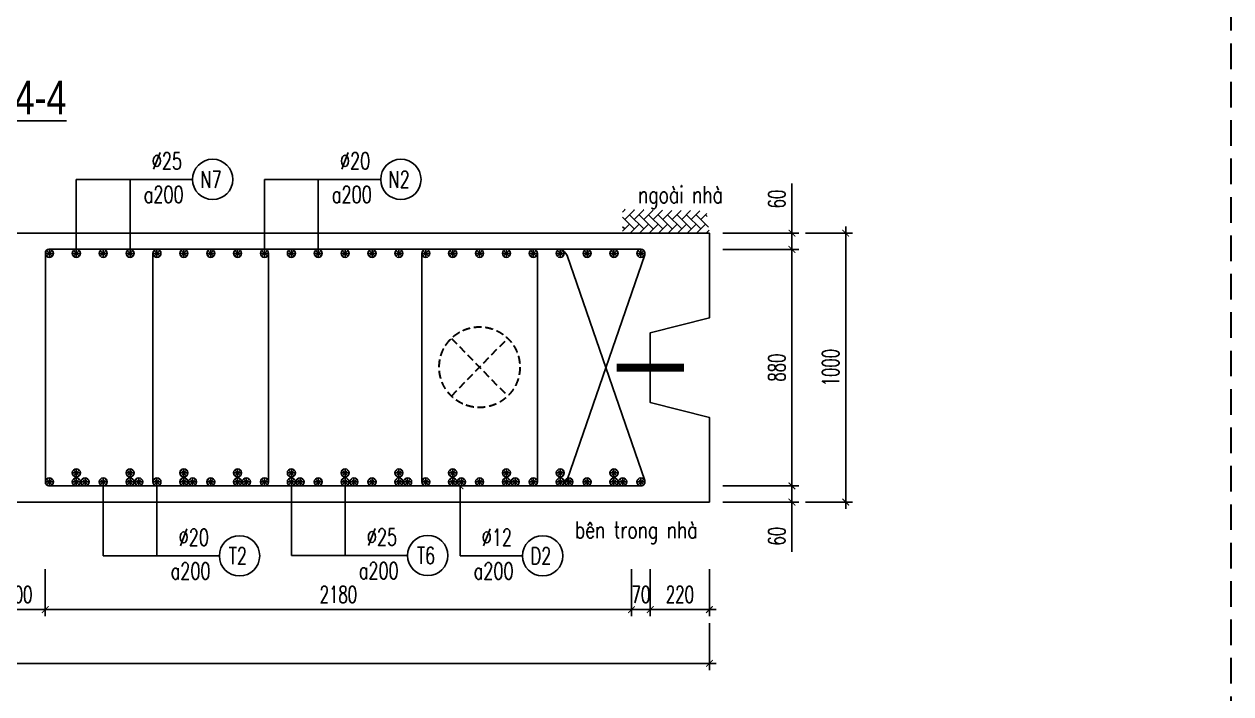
# Model space of a CAD drawing. Header units: millimetres. Extents: x -143483 to 1166745, y -1448440 to -1202244.
# Drawn here: x 187587 to 205543, y -1427637 to -1417672 of the extents above; entities that cross this region are included whole.
import ezdxf
from ezdxf.enums import TextEntityAlignment as Align

# ---------------------------------------------------------------- set-up
doc = ezdxf.new("R2010")
doc.units = ezdxf.units.MM
doc.header["$LTSCALE"] = 30
doc.header["$PDMODE"] = 3
doc.linetypes.add('DASHED', pattern=[19.05, 12.7, -6.35])
doc.layers.get('0').update_dxf_attribs({"lineweight": 9})
doc.layers.get('Defpoints').update_dxf_attribs({"lineweight": 9})
for name, color, linetype in [('ccu11-Cotthep', 9, 'Continuous'), ('ccu11-Dim', 8, 'Continuous'), ('ccu11-Hatch', 8, 'Continuous'), ('ccu11-Text', 31, 'Continuous'), ('ccu11-Thay', 7, 'Continuous'), ('ccu11-Thep', 4, 'Continuous'), ('ccu11-Thep doc', 4, 'Continuous'), ('ccu11-Thepdai', 6, 'Continuous')]:
    doc.layers.add(name, color=color, linetype=linetype)
doc.layers.add('ccu11-Khuat', color=9, linetype='DASHED', lineweight=30)
doc.layers.add('Vicom_thep doc', color=1, linetype='Continuous', lineweight=35)
doc.styles.add('ccu11-dim', font='vnsimli.shx', dxfattribs={"width": 0.65, "bigfont": 'bigfont.shx'})
doc.styles.add('ccu11-VnAvH-B', font='VHAVANB.TTF')
doc.styles.add('ccu11-vnsimli', font='vnsimli.shx', dxfattribs={"width": 0.8, "bigfont": 'vns.shx'})
doc.styles.add('ccu11-vnsimple', font='vnsimple.shx', dxfattribs={"bigfont": 'bigfont.shx'})
doc.styles.add('ccu11_simli', font='vnsimli.shx', dxfattribs={"width": 0.8})
doc.dimstyles.new('ccu11-100', dxfattribs={"dimscale": 100, "dimtxt": 2.5, "dimasz": 1, "dimexe": 1, "dimexo": 2, "dimgap": 1, "dimtad": 1, "dimdec": 0, "dimdsep": 46, "dimtxsty": 'ccu11-dim', "dimblk": 'ARCHTICK', "dimcen": -1, "dimdle": 1, "dimclrd": 256, "dimclre": 256, "dimclrt": 3, "dimadec": 0, "dimazin": 2, "dimtfac": 0.1, "dimtdec": 0, "dimtmove": 0, "dimatfit": 1, "dimldrblk": 'ARCHTICK', "dimfxl": 0, "dimtvp": 0.833333, "dimtolj": 1, "dimtzin": 12, "dimarcsym": 0})
doc.dimstyles.new('ccu11-100x4', dxfattribs={"dimscale": 100, "dimtxt": 2.5, "dimasz": 1, "dimexe": 1, "dimexo": 2, "dimgap": 1, "dimtad": 1, "dimdec": 0, "dimlfac": 0.25, "dimdsep": 46, "dimtxsty": 'ccu11-dim', "dimblk": 'ARCHTICK', "dimcen": -1, "dimdle": 1, "dimclrd": 256, "dimclre": 256, "dimclrt": 3, "dimadec": 0, "dimazin": 2, "dimtfac": 0.1, "dimtdec": 0, "dimtmove": 0, "dimatfit": 1, "dimldrblk": 'ARCHTICK', "dimfxl": 0, "dimtvp": 0.833333, "dimtolj": 1, "dimtzin": 12, "dimarcsym": 0})

# ---------------------------------------------------------------- blocks, each defined once
blk = doc.blocks.new('MCT')
at = {"ltscale": 0.005}
for p, q in [((-0.49, 0), (0.49, 0)), ((0.35, -0.35), (-0.35, 0.35)), ((-0.35, -0.35), (0.35, 0.35)), ((0, -0.49), (0, 0.49))]:
    blk.add_line(p, q, dxfattribs=at)
blk.add_circle((0, 0), 0.492, dxfattribs=at)
blk = doc.blocks.new('*U3766')
at = {"layer": 'ccu11-Thep doc', "xscale": -121.9200000001001, "yscale": 121.9200000001001, "zscale": 121.92, "rotation": 270}
blk.add_blockref('MCT', (0, 0), dxfattribs=at)
blk = doc.blocks.new('*U3767')
at = {"layer": 'ccu11-Thep doc', "color": 0, "linetype": 'ByBlock', "lineweight": -2, "transparency": 16777216}
for p in [(0, 0), (800, 0), (1600, 0), (2400, 0), (3200, 0), (4000, 0), (4800, 0), (5600, 0), (6400, 0), (7200, 0), (8000, 0)]:
    blk.add_blockref('*U3766', p, dxfattribs=at)
blk = doc.blocks.new('*U3768')
at = {"layer": 'ccu11-Thep doc', "xscale": -121.9200000001001, "yscale": 121.9200000001001, "zscale": 121.92, "rotation": 270}
blk.add_blockref('MCT', (0, 0), dxfattribs=at)
blk = doc.blocks.new('*U3769')
at = {"layer": 'ccu11-Thep doc', "color": 0, "linetype": 'ByBlock', "lineweight": -2, "transparency": 16777216}
for p in [(0, 0), (800, 0), (1600, 0), (2400, 0), (3200, 0), (4000, 0), (4800, 0), (5600, 0), (6400, 0), (7200, 0), (8000, 0)]:
    blk.add_blockref('*U3768', p, dxfattribs=at)
blk = doc.blocks.new('_ARCHTICK')
at = {"color": 0, "linetype": 'ByBlock', "const_width": 0.15}
blk.add_lwpolyline([(-0.5, -0.5), (0.5, 0.5)], dxfattribs=at)
blk = doc.blocks.new('*D3875')
at = {"layer": 'ccu11-Dim', "linetype": 'ByBlock', "lineweight": -2, "ltscale": 30, "transparency": 16777216}
for p, q in [((196904, -1425783), (196904, -1426483)), ((197784, -1425783), (197784, -1426483)), ((197884, -1426383), (196804, -1426383))]:
    blk.add_line(p, q, dxfattribs=at)
at = {"layer": 'Defpoints', "color": 0, "linetype": 'ByBlock', "ltscale": 30, "transparency": 16777216}
for p in [(196904, -1425583), (197784, -1425583), (196904, -1426383)]:
    blk.add_point(p, dxfattribs=at)
at = {"layer": 'ccu11-Dim', "linetype": 'ByBlock', "lineweight": -2, "ltscale": 30, "transparency": 16777216, "xscale": 100, "yscale": 100, "zscale": 100, "rotation": 180}
blk.add_blockref('_ARCHTICK', (196904, -1426383), dxfattribs=at)
at = {"layer": 'ccu11-Dim', "linetype": 'ByBlock', "lineweight": -2, "ltscale": 30, "transparency": 16777216, "xscale": 100, "yscale": 100, "zscale": 100}
blk.add_blockref('_ARCHTICK', (197784, -1426383), dxfattribs=at)
at = {"layer": 'ccu11-Dim', "color": 3, "linetype": 'ByBlock', "ltscale": 30, "transparency": 16777216, "insert": (197344, -1426158), "char_height": 250, "attachment_point": 5, "style": 'ccu11-dim'}
blk.add_mtext('\\A1;220', dxfattribs=at)
blk = doc.blocks.new('*D3876')
at = {"layer": 'ccu11-Dim', "linetype": 'ByBlock', "lineweight": -2, "ltscale": 30, "transparency": 16777216}
for p, q in [((175384, -1426583), (175384, -1427283)), ((197784, -1426583), (197784, -1427283)), ((175284, -1427183), (197884, -1427183))]:
    blk.add_line(p, q, dxfattribs=at)
at = {"layer": 'Defpoints', "color": 0, "linetype": 'ByBlock', "ltscale": 30, "transparency": 16777216}
for p in [(175384, -1426383), (197784, -1426383), (197784, -1427183)]:
    blk.add_point(p, dxfattribs=at)
at = {"layer": 'ccu11-Dim', "linetype": 'ByBlock', "lineweight": -2, "ltscale": 30, "transparency": 16777216, "xscale": 100, "yscale": 100, "zscale": 100, "rotation": 180}
blk.add_blockref('_ARCHTICK', (175384, -1427183), dxfattribs=at)
at = {"layer": 'ccu11-Dim', "linetype": 'ByBlock', "lineweight": -2, "ltscale": 30, "transparency": 16777216, "xscale": 100, "yscale": 100, "zscale": 100}
blk.add_blockref('_ARCHTICK', (197784, -1427183), dxfattribs=at)
at = {"layer": 'ccu11-Dim', "color": 3, "linetype": 'ByBlock', "ltscale": 30, "transparency": 16777216, "insert": (186584, -1426958), "char_height": 250, "attachment_point": 5, "style": 'ccu11-dim'}
blk.add_mtext('\\A1;5600', dxfattribs=at)
blk = doc.blocks.new('*D3877')
at = {"layer": 'ccu11-Dim', "linetype": 'ByBlock', "lineweight": -2, "ltscale": 30, "transparency": 16777216}
for p, q in [((196624, -1425783), (196624, -1426483)), ((196904, -1425783), (196904, -1426483)), ((196624, -1426383), (196524, -1426383)), ((196904, -1426383), (196624, -1426383)), ((196904, -1426383), (197004, -1426383))]:
    blk.add_line(p, q, dxfattribs=at)
at = {"layer": 'Defpoints', "color": 0, "linetype": 'ByBlock', "ltscale": 30, "transparency": 16777216}
for p in [(196624, -1425583), (196904, -1425583), (196624, -1426383)]:
    blk.add_point(p, dxfattribs=at)
at = {"layer": 'ccu11-Dim', "linetype": 'ByBlock', "lineweight": -2, "ltscale": 30, "transparency": 16777216, "xscale": 100, "yscale": 100, "zscale": 100}
blk.add_blockref('_ARCHTICK', (196624, -1426383), dxfattribs=at)
at = {"layer": 'ccu11-Dim', "linetype": 'ByBlock', "lineweight": -2, "ltscale": 30, "transparency": 16777216, "xscale": 100, "yscale": 100, "zscale": 100, "rotation": 180}
blk.add_blockref('_ARCHTICK', (196904, -1426383), dxfattribs=at)
at = {"layer": 'ccu11-Dim', "color": 3, "linetype": 'ByBlock', "ltscale": 30, "transparency": 16777216, "insert": (196764, -1426158), "char_height": 250, "attachment_point": 5, "style": 'ccu11-dim'}
blk.add_mtext('\\A1;70', dxfattribs=at)
blk = doc.blocks.new('*D3878')
at = {"layer": 'ccu11-Dim', "linetype": 'ByBlock', "lineweight": -2, "ltscale": 30, "transparency": 16777216}
for p, q in [((187102, -1425783), (187102, -1426483)), ((187902, -1425783), (187902, -1426483)), ((187002, -1426383), (188002, -1426383))]:
    blk.add_line(p, q, dxfattribs=at)
at = {"layer": 'Defpoints', "color": 0, "linetype": 'ByBlock', "ltscale": 30, "transparency": 16777216}
for p in [(187102, -1425583), (187902, -1425583), (187902, -1426383)]:
    blk.add_point(p, dxfattribs=at)
at = {"layer": 'ccu11-Dim', "linetype": 'ByBlock', "lineweight": -2, "ltscale": 30, "transparency": 16777216, "xscale": 100, "yscale": 100, "zscale": 100, "rotation": 180}
blk.add_blockref('_ARCHTICK', (187102, -1426383), dxfattribs=at)
at = {"layer": 'ccu11-Dim', "linetype": 'ByBlock', "lineweight": -2, "ltscale": 30, "transparency": 16777216, "xscale": 100, "yscale": 100, "zscale": 100}
blk.add_blockref('_ARCHTICK', (187902, -1426383), dxfattribs=at)
at = {"layer": 'ccu11-Dim', "color": 3, "linetype": 'ByBlock', "ltscale": 30, "transparency": 16777216, "insert": (187502, -1426158), "char_height": 250, "attachment_point": 5, "style": 'ccu11-dim'}
blk.add_mtext('\\A1;200', dxfattribs=at)
blk = doc.blocks.new('*D3879')
at = {"layer": 'ccu11-Dim', "linetype": 'ByBlock', "lineweight": -2, "ltscale": 30, "transparency": 16777216}
for p, q in [((187902, -1425783), (187902, -1426483)), ((196624, -1425783), (196624, -1426483)), ((187802, -1426383), (196724, -1426383))]:
    blk.add_line(p, q, dxfattribs=at)
at = {"layer": 'Defpoints', "color": 0, "linetype": 'ByBlock', "ltscale": 30, "transparency": 16777216}
for p in [(187902, -1425583), (196624, -1425583), (196624, -1426383)]:
    blk.add_point(p, dxfattribs=at)
at = {"layer": 'ccu11-Dim', "linetype": 'ByBlock', "lineweight": -2, "ltscale": 30, "transparency": 16777216, "xscale": 100, "yscale": 100, "zscale": 100, "rotation": 180}
blk.add_blockref('_ARCHTICK', (187902, -1426383), dxfattribs=at)
at = {"layer": 'ccu11-Dim', "linetype": 'ByBlock', "lineweight": -2, "ltscale": 30, "transparency": 16777216, "xscale": 100, "yscale": 100, "zscale": 100}
blk.add_blockref('_ARCHTICK', (196624, -1426383), dxfattribs=at)
at = {"layer": 'ccu11-Dim', "color": 3, "linetype": 'ByBlock', "ltscale": 30, "transparency": 16777216, "insert": (192263, -1426158), "char_height": 250, "attachment_point": 5, "style": 'ccu11-dim'}
blk.add_mtext('\\A1;2180', dxfattribs=at)
blk = doc.blocks.new('SHD')
at = {"layer": 'ccu11-Cotthep'}
blk.add_circle((300, 0), 300, dxfattribs=at)
at = {"layer": 'ccu11-Cotthep', "color": 31, "style": 'ccu11_simli', "width": 0.8}
blk.add_attdef('DK', text='', height=250, dxfattribs=at).set_placement((-101, 65), align=Align.BOTTOM_RIGHT)
blk.add_attdef('KH', text='', height=250, dxfattribs=at).set_placement((300, 0), align=Align.MIDDLE)
blk.add_attdef('KC', text='', height=250, dxfattribs=at).set_placement((-101, -142), align=Align.TOP_RIGHT)
blk = doc.blocks.new('*D3882')
at = {"layer": 'ccu11-Dim', "linetype": 'ByBlock', "lineweight": -2, "ltscale": 30, "transparency": 16777216}
for p, q in [((199012, -1420783), (199012, -1420043)), ((197984, -1420783), (199112, -1420783)), ((199012, -1421023), (199012, -1420783)), ((197984, -1421023), (199112, -1421023)), ((199012, -1421023), (199012, -1421123))]:
    blk.add_line(p, q, dxfattribs=at)
at = {"layer": 'Defpoints', "color": 0, "linetype": 'ByBlock', "ltscale": 30, "transparency": 16777216}
for p in [(197784, -1420783), (197784, -1421023), (199012, -1421023)]:
    blk.add_point(p, dxfattribs=at)
at = {"layer": 'ccu11-Dim', "linetype": 'ByBlock', "lineweight": -2, "ltscale": 30, "transparency": 16777216, "xscale": 100, "yscale": 100, "zscale": 100}
for p, rotation in [((199012, -1420783), 270), ((199012, -1421023), 90)]:
    blk.add_blockref('_ARCHTICK', p, dxfattribs=dict(at, rotation=rotation))
at = {"layer": 'ccu11-Dim', "color": 3, "linetype": 'ByBlock', "ltscale": 30, "transparency": 16777216, "insert": (198787, -1420275), "char_height": 250, "attachment_point": 5, "rotation": 90, "style": 'ccu11-dim'}
blk.add_mtext('\\A1;60', dxfattribs=at)
blk = doc.blocks.new('*D3883')
at = {"layer": 'ccu11-Dim', "linetype": 'ByBlock', "lineweight": -2, "ltscale": 30, "transparency": 16777216}
for p, q in [((199012, -1420923), (199012, -1424643)), ((197984, -1421023), (199112, -1421023)), ((197984, -1424543), (199112, -1424543))]:
    blk.add_line(p, q, dxfattribs=at)
at = {"layer": 'Defpoints', "color": 0, "linetype": 'ByBlock', "ltscale": 30, "transparency": 16777216}
for p in [(197784, -1421023), (197784, -1424543), (199012, -1424543)]:
    blk.add_point(p, dxfattribs=at)
at = {"layer": 'ccu11-Dim', "linetype": 'ByBlock', "lineweight": -2, "ltscale": 30, "transparency": 16777216, "xscale": 100, "yscale": 100, "zscale": 100}
for p, rotation in [((199012, -1421023), 90), ((199012, -1424543), 270)]:
    blk.add_blockref('_ARCHTICK', p, dxfattribs=dict(at, rotation=rotation))
at = {"layer": 'ccu11-Dim', "color": 3, "linetype": 'ByBlock', "ltscale": 30, "transparency": 16777216, "insert": (198787, -1422783), "char_height": 250, "attachment_point": 5, "rotation": 90, "style": 'ccu11-dim'}
blk.add_mtext('\\A1;880', dxfattribs=at)
blk = doc.blocks.new('*D3884')
at = {"layer": 'ccu11-Dim', "linetype": 'ByBlock', "lineweight": -2, "ltscale": 30, "transparency": 16777216}
for p, q in [((197984, -1424543), (199112, -1424543)), ((199012, -1424543), (199012, -1424443)), ((199012, -1424543), (199012, -1424783)), ((197984, -1424783), (199112, -1424783)), ((199012, -1424783), (199012, -1425522))]:
    blk.add_line(p, q, dxfattribs=at)
at = {"layer": 'Defpoints', "color": 0, "linetype": 'ByBlock', "ltscale": 30, "transparency": 16777216}
for p in [(197784, -1424543), (199012, -1424543), (197784, -1424783)]:
    blk.add_point(p, dxfattribs=at)
at = {"layer": 'ccu11-Dim', "linetype": 'ByBlock', "lineweight": -2, "ltscale": 30, "transparency": 16777216, "xscale": 100, "yscale": 100, "zscale": 100}
for p, rotation in [((199012, -1424543), 270), ((199012, -1424783), 90)]:
    blk.add_blockref('_ARCHTICK', p, dxfattribs=dict(at, rotation=rotation))
at = {"layer": 'ccu11-Dim', "color": 3, "linetype": 'ByBlock', "ltscale": 30, "transparency": 16777216, "insert": (198787, -1425291), "char_height": 250, "attachment_point": 5, "rotation": 90, "style": 'ccu11-dim'}
blk.add_mtext('\\A1;60', dxfattribs=at)
blk = doc.blocks.new('*D3885')
at = {"layer": 'ccu11-Dim', "linetype": 'ByBlock', "lineweight": -2, "ltscale": 30, "transparency": 16777216}
for p, q in [((199212, -1420783), (199912, -1420783)), ((199812, -1420683), (199812, -1424883)), ((199212, -1424783), (199912, -1424783))]:
    blk.add_line(p, q, dxfattribs=at)
at = {"layer": 'Defpoints', "color": 0, "linetype": 'ByBlock', "ltscale": 30, "transparency": 16777216}
for p in [(199012, -1420783), (199012, -1424783), (199812, -1424783)]:
    blk.add_point(p, dxfattribs=at)
at = {"layer": 'ccu11-Dim', "linetype": 'ByBlock', "lineweight": -2, "ltscale": 30, "transparency": 16777216, "xscale": 100, "yscale": 100, "zscale": 100}
for p, rotation in [((199812, -1420783), 90), ((199812, -1424783), 270)]:
    blk.add_blockref('_ARCHTICK', p, dxfattribs=dict(at, rotation=rotation))
at = {"layer": 'ccu11-Dim', "color": 3, "linetype": 'ByBlock', "ltscale": 30, "transparency": 16777216, "insert": (199587, -1422783), "char_height": 250, "attachment_point": 5, "rotation": 90, "style": 'ccu11-dim'}
blk.add_mtext('\\A1;1000', dxfattribs=at)
blk = doc.blocks.new('ccu11_block_thep')
at = {"layer": 'ccu11-Thep', "color": 3}
for p, q in [((-0.4, 0), (0.4, 0)), ((-0.28, 0.28), (0.28, -0.28)), ((0.28, 0.28), (-0.28, -0.28)), ((0, 0.4), (0, -0.4))]:
    blk.add_line(p, q, dxfattribs=at)
at = {"layer": 'ccu11-Thep', "color": 1, "const_width": 0.0667}
blk.add_lwpolyline([(-0.4, 0, 1), (0.4, 0, 1), (-0.4, 0, 1)], format="xyb", dxfattribs=at)
at = {"layer": 'ccu11-Thep', "color": 1}
blk.add_circle((0, 0), 0.4, dxfattribs=at)
blk = doc.blocks.new('*U3772')
at = {"layer": 'Vicom_thep doc', "xscale": -150, "yscale": 150, "zscale": 150, "rotation": 180}
blk.add_blockref('ccu11_block_thep', (0, 0), dxfattribs=at)
blk = doc.blocks.new('*U3773')
at = {"layer": 'ccu11-Thep doc', "color": 0, "linetype": 'ByBlock', "lineweight": -2, "transparency": 16777216}
for p in [(0, 0), (800, 0), (1600, 0), (2400, 0), (3200, 0), (4000, 0), (4800, 0), (5600, 0), (6400, 0), (7200, 0), (8000, 0)]:
    blk.add_blockref('*U3772', p, dxfattribs=at)
blk = doc.blocks.new('*U3776')
at = {"layer": 'Vicom_thep doc', "xscale": -150, "yscale": 150, "zscale": 150, "rotation": 180}
blk.add_blockref('ccu11_block_thep', (0, 0), dxfattribs=at)
blk = doc.blocks.new('*U3777')
at = {"layer": 'ccu11-Thep doc', "color": 0, "linetype": 'ByBlock', "lineweight": -2, "transparency": 16777216}
for p in [(0, 0), (800, 0), (1600, 0), (2400, 0), (3200, 0), (4000, 0), (4800, 0), (5600, 0), (6400, 0), (7200, 0), (8000, 0)]:
    blk.add_blockref('*U3776', p, dxfattribs=at)
blk = doc.blocks.new('*U3820')
at = {"layer": 'Vicom_thep doc', "xscale": -150, "yscale": 150, "zscale": 150, "rotation": 180}
blk.add_blockref('ccu11_block_thep', (0, 0), dxfattribs=at)
blk = doc.blocks.new('*U3821')
at = {"layer": 'ccu11-Thep doc', "color": 0, "linetype": 'ByBlock', "lineweight": -2, "transparency": 16777216}
for p in [(0, 0), (800, 0), (1600, 0), (2400, 0), (3200, 0), (4000, 0), (4800, 0), (5600, 0), (6400, 0), (7200, 0), (8000, 0)]:
    blk.add_blockref('*U3820', p, dxfattribs=at)
blk = doc.blocks.new('*U3957')
at = {"layer": 'Vicom_thep doc', "xscale": -150, "yscale": 150, "zscale": 150, "rotation": 180}
blk.add_blockref('ccu11_block_thep', (0, 0), dxfattribs=at)
blk = doc.blocks.new('*U3958')
at = {"layer": 'ccu11-Thep doc', "color": 0, "linetype": 'ByBlock', "lineweight": -2, "transparency": 16777216}
for p in [(0, 0), (800, 0), (1600, 0), (2400, 0), (3200, 0), (4000, 0), (4800, 0), (5600, 0), (6400, 0), (7200, 0), (8000, 0)]:
    blk.add_blockref('*U3957', p, dxfattribs=at)

msp = doc.modelspace()

# ---------------------------------------------------------------- hatches: boundary and pattern name
at = {"layer": 'ccu11-Hatch', "ltscale": 10}
h = msp.add_hatch(dxfattribs=at)
h.set_pattern_fill('AR-HBONE', color=256, scale=25, angle=270, style=0)
h.set_pattern_definition([(45, (-3065359.3, 355673.39), (141.4213562, 4e-14), [300, -100]), (315, (-3065288.58, 355744.1), (141.4213562, 4e-14), [300, -100])])
h.paths.add_polyline_path([(196491.2, -1420430.08), (196491.2, -1420782.81), (197783.56, -1420782.81), (197740.7, -1420451.5)])

# ---------------------------------------------------------------- linework, layer by layer
at = {"layer": 'ccu11-Khuat'}
msp.add_line((205542.51, -1384812.07), (205542.51, -1441879.92), dxfattribs=at)
at = {"layer": 'ccu11-Khuat', "ltscale": 0.3}
for p, q in [((193944.45, -1422347.09), (194782.68, -1423205.79)), ((193944.45, -1423205.79), (194782.68, -1422347.09))]:
    msp.add_line(p, q, dxfattribs=at)
msp.add_circle((194363.56, -1422776.44), 600, dxfattribs=at)
at = {"layer": 'ccu11-Thay'}
msp.add_lwpolyline([(175383.56, -1424782.81), (197783.56, -1424782.81), (197783.56, -1423522.81), (196903.8, -1423302.81), (196903.8, -1422262.81), (197783.56, -1422042.81), (197783.56, -1420782.81), (175383.56, -1420782.81), (175383.56, -1422042.81), (174503.8, -1422262.81), (174503.8, -1423302.81), (175383.56, -1423522.81)], close=True, dxfattribs=at)
at = {"layer": 'ccu11-Thep', "const_width": 120}
msp.add_lwpolyline([(196403.56, -1422782.81), (197403.56, -1422782.81)], dxfattribs=at)
at = {"layer": 'ccu11-Thepdai'}
for points in [[(194835.36, -1421022.81), (195555.83, -1421022.81, -0.23620228), (195667.6, -1421115.55), (196821.47, -1424462.31, -0.5204497), (196765.08, -1424542.81), (187953.56, -1424542.81, -0.41421356), (187903.56, -1424492.81), (187903.56, -1421072.81, -0.41421356), (187953.56, -1421022.81), (196765.08, -1421022.81, -0.5204497), (196821.47, -1421103.31), (195667.6, -1424450.06, -0.23620228), (195555.83, -1424542.81), (194835.36, -1424542.81)], [(189983.56, -1421022.81), (189563.56, -1421022.81, 0.41421356), (189503.56, -1421082.81), (189503.56, -1424482.81, 0.41421356), (189563.56, -1424542.81), (189983.56, -1424542.81)], [(190743.56, -1421022.81), (191163.56, -1421022.81, -0.41421356), (191223.56, -1421082.81), (191223.56, -1424482.81, -0.41421356), (191163.56, -1424542.81), (190743.56, -1424542.81)], [(193983.56, -1421022.81), (193563.56, -1421022.81, 0.41421356), (193503.56, -1421082.81), (193503.56, -1424482.81, 0.41421356), (193563.56, -1424542.81), (193983.56, -1424542.81)], [(194743.56, -1421022.81), (195163.56, -1421022.81, -0.41421356), (195223.56, -1421082.81), (195223.56, -1424482.81, -0.41421356), (195163.56, -1424542.81), (194743.56, -1424542.81)]]:
    msp.add_lwpolyline(points, format="xyb", dxfattribs=at)

# ---------------------------------------------------------------- block references
at = {"layer": 'ccu11-Cotthep'}
ref = msp.add_blockref('SHD', (190092.56, -1419982.45), dxfattribs=at)
ref.add_attrib('KH', 'N7', dxfattribs={"color": 31, "height": 250, "style": 'ccu11-vnsimple', "width": 0.7}).set_placement((190367.56, -1419982.45), align=Align.MIDDLE_CENTER)
ref.add_attrib('KC', 'a200', dxfattribs={"color": 31, "height": 250, "style": 'ccu11-vnsimple', "width": 0.7}).set_placement((189663.98, -1420082.45), align=Align.TOP_CENTER)
ref.add_attrib('DK', '`25', dxfattribs={"color": 31, "height": 250, "style": 'ccu11-vnsimple', "width": 0.7}).set_placement((189711.78, -1419907.45), align=Align.BOTTOM_CENTER)
ref = msp.add_blockref('SHD', (192892.56, -1419982.45), dxfattribs=at)
ref.add_attrib('KH', 'N2', dxfattribs={"color": 31, "height": 250, "style": 'ccu11-vnsimple', "width": 0.7}).set_placement((193167.56, -1419982.45), align=Align.MIDDLE_CENTER)
ref.add_attrib('KC', 'a200', dxfattribs={"color": 31, "height": 250, "style": 'ccu11-vnsimple', "width": 0.7}).set_placement((192463.98, -1420082.45), align=Align.TOP_CENTER)
ref.add_attrib('DK', '`20', dxfattribs={"color": 31, "height": 250, "style": 'ccu11-vnsimple', "width": 0.7}).set_placement((192511.78, -1419907.45), align=Align.BOTTOM_CENTER)
ref = msp.add_blockref('SHD', (190492.56, -1425583.16), dxfattribs=at)
ref.add_attrib('KH', 'T2', dxfattribs={"color": 31, "height": 250, "style": 'ccu11-vnsimple', "width": 0.7}).set_placement((190767.56, -1425583.16), align=Align.MIDDLE_CENTER)
ref.add_attrib('KC', 'a200', dxfattribs={"color": 31, "height": 250, "style": 'ccu11-vnsimple', "width": 0.7}).set_placement((190063.98, -1425683.16), align=Align.TOP_CENTER)
ref.add_attrib('DK', '`20', dxfattribs={"color": 31, "height": 250, "style": 'ccu11-vnsimple', "width": 0.7}).set_placement((190111.78, -1425508.16), align=Align.BOTTOM_CENTER)
ref = msp.add_blockref('SHD', (193292.56, -1425578.16), dxfattribs=at)
ref.add_attrib('KH', 'T6', dxfattribs={"color": 31, "height": 250, "style": 'ccu11-vnsimple', "width": 0.7}).set_placement((193567.56, -1425578.16), align=Align.MIDDLE_CENTER)
ref.add_attrib('KC', 'a200', dxfattribs={"color": 31, "height": 250, "style": 'ccu11-vnsimple', "width": 0.7}).set_placement((192863.98, -1425678.16), align=Align.TOP_CENTER)
ref.add_attrib('DK', '`25', dxfattribs={"color": 31, "height": 250, "style": 'ccu11-vnsimple', "width": 0.7}).set_placement((192911.78, -1425503.16), align=Align.BOTTOM_CENTER)
ref = msp.add_blockref('SHD', (195001.89, -1425583.16), dxfattribs=at)
ref.add_attrib('KH', 'D2', dxfattribs={"color": 31, "height": 250, "style": 'ccu11-vnsimple', "width": 0.7}).set_placement((195276.89, -1425583.16), align=Align.MIDDLE_CENTER)
ref.add_attrib('KC', 'a200', dxfattribs={"color": 31, "height": 250, "style": 'ccu11-vnsimple', "width": 0.7}).set_placement((194573.31, -1425683.16), align=Align.TOP_CENTER)
ref.add_attrib('DK', '`12', dxfattribs={"color": 31, "height": 250, "style": 'ccu11-vnsimple', "width": 0.7}).set_placement((194621.11, -1425508.16), align=Align.BOTTOM_CENTER)
at = {"layer": 'ccu11-Thep doc'}
for name, p in [('*U3767', (187963.56, -1421082.81)), ('*U3821', (188363.56, -1424348.75)), ('*U3773', (188363.56, -1424482.81)), ('*U3777', (188493.3, -1424482.81))]:
    msp.add_blockref(name, p, dxfattribs=at)
at = {"layer": 'ccu11-Thep doc', "xscale": -1, "rotation": 180}
for name, p in [('*U3958', (188363.56, -1421082.81)), ('*U3769', (187963.56, -1424482.81))]:
    msp.add_blockref(name, p, dxfattribs=at)
at = {"layer": 'ccu11-Thep doc', "xscale": 121.9200000001001, "yscale": 121.9200000001001, "zscale": 121.9200000001001, "rotation": 90.00000000000001}
for p in [(196763.91, -1421082.81), (196763.91, -1424482.81)]:
    msp.add_blockref('MCT', p, dxfattribs=at)

# ---------------------------------------------------------------- texts
at = {"layer": 'ccu11-Text', "color": 4, "style": 'ccu11-VnAvH-B', "width": 0.8}
msp.add_text('%%UmÆt c¾t 4-4', height=500, dxfattribs=at).set_placement((186583.56, -1419012.67), align=Align.CENTER)
at = {"layer": 'ccu11-Text', "linetype": 'Continuous', "style": 'ccu11-vnsimli', "width": 0.75}
for s, p in [('ngoµi nhµ', (197354.39, -1420334.66)), ('bªn trong nhµ', (196696.15, -1425321.27))]:
    msp.add_text(s, height=250, dxfattribs=at).set_placement(p, align=Align.CENTER)

# ---------------------------------------------------------------- dimensions: what is measured, and where the dimension line sits
at = {"layer": 'ccu11-Dim', "linetype": 'ByBlock', "ltscale": 30}
for base, p1, p2, angle, picture, middle in [((199011.96, -1421022.81), (197783.56, -1420782.81), (197783.56, -1421022.81), 90, '*D3882', (199011.96, -1420274.82)), ((199011.96, -1424542.81), (197783.56, -1424782.81), (197783.56, -1424542.81), 270, '*D3884', (199011.96, -1425290.79))]:
    dim = msp.add_linear_dim(base=base, p1=p1, p2=p2, angle=angle, dimstyle='ccu11-100x4', dxfattribs=at)
    dim.commit()
    dim.dimension.update_dxf_attribs({"geometry": picture, "text_midpoint": middle, "dimtype": 160})
dim = msp.add_linear_dim(base=(199811.96, -1424782.81), p1=(199011.96, -1420782.81), p2=(199011.96, -1424782.81), angle=90, dimstyle='ccu11-100x4', dxfattribs=at)
dim.commit()
dim.dimension.update_dxf_attribs({"geometry": '*D3885', "text_midpoint": (199586.96, -1422782.81)})
dim = msp.add_linear_dim(base=(199011.96, -1424542.81), p1=(197783.56, -1421022.81), p2=(197783.56, -1424542.81), angle=90, dimstyle='ccu11-100x4', override={"dimtmove": 1}, dxfattribs=at)
dim.commit()
dim.dimension.update_dxf_attribs({"geometry": '*D3883', "text_midpoint": (198786.96, -1422782.81)})
for base, p1, p2, picture, middle in [((187902.06, -1426383.16), (187102.06, -1425583.16), (187902.06, -1425583.16), '*D3878', (187502.06, -1426158.16)), ((196623.56, -1426383.16), (187902.06, -1425583.16), (196623.56, -1425583.16), '*D3879', (192262.81, -1426158.16)), ((196903.56, -1426383.16), (197783.56, -1425583.16), (196903.56, -1425583.16), '*D3875', (197343.56, -1426158.16)), ((197783.56, -1427183.16), (175383.56, -1426383.16), (197783.56, -1426383.16), '*D3876', (186583.56, -1426958.16))]:
    dim = msp.add_linear_dim(base=base, p1=p1, p2=p2, dimstyle='ccu11-100x4', dxfattribs=at)
    dim.commit()
    dim.dimension.update_dxf_attribs({"geometry": picture, "text_midpoint": middle})
dim = msp.add_linear_dim(base=(196623.56, -1426383.16), p1=(196903.56, -1425583.16), p2=(196623.56, -1425583.16), dimstyle='ccu11-100x4', override={"dimtix": 1}, dxfattribs=at)
dim.commit()
dim.dimension.update_dxf_attribs({"geometry": '*D3877', "text_midpoint": (196763.56, -1426158.16)})

# ---------------------------------------------------------------- leaders
at = {"layer": 'ccu11-Cotthep'}
for points in [[(188363.56, -1421082.81), (188363.56, -1419982.45), (190092.56, -1419982.45)], [(189163.56, -1421082.81), (189163.56, -1419982.45), (190092.56, -1419982.45)], [(191163.56, -1421082.81), (191163.56, -1419982.45), (192892.56, -1419982.45)], [(191963.56, -1421082.81), (191963.56, -1419982.45), (192892.56, -1419982.45)], [(188763.56, -1424482.81), (188763.56, -1425583.16), (190492.56, -1425583.16)], [(189563.56, -1424482.81), (189563.56, -1425583.16), (190492.56, -1425583.16)], [(191563.56, -1424477.81), (191563.56, -1425578.16), (193292.56, -1425578.16)], [(192363.56, -1424477.81), (192363.56, -1425578.16), (193292.56, -1425578.16)]]:
    msp.add_leader(points, dimstyle='ccu11-100', override={"dimasz": 1.5, "dimgap": 1, "dimtad": 0, "dimldrblk": 'None', "dimfxl": 3, "dimfxlon": 1, "dimtfill": 1, "dimarcsym": 1}, dxfattribs=at)
at = {"layer": 'ccu11-Cotthep', "linetype": 'ByBlock', "ltscale": 30}
msp.add_leader([(194072.89, -1424542.81), (194072.89, -1425583.16), (195001.89, -1425583.16)], dimstyle='ccu11-100x4', dxfattribs=at)

doc.saveas('drawing.dxf')
